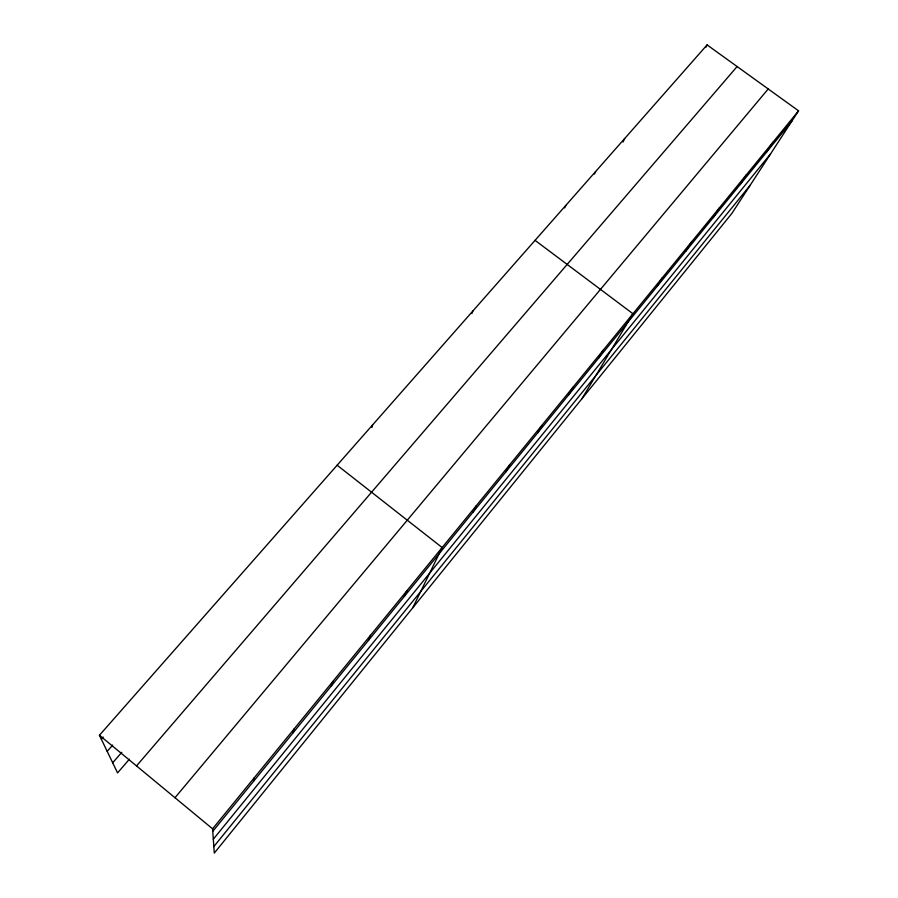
<?xml version="1.0" encoding="UTF-8"?>
<svg xmlns="http://www.w3.org/2000/svg" width="898" height="898" viewBox="0 0 898 898"><rect width="100%" height="100%" fill="white"/><g stroke="black" fill="none" stroke-linecap="round" stroke-linejoin="round"><path stroke-width="1.35" d="M253.584 781.26L254.033 778.05M371.929 427.47L372.591 424.934M293.096 732.813L294.117 728.929M331.351 685.892L332.911 681.391M471.955 313.514L472.864 311.011M368.404 640.454L370.481 635.369M564.707 207.898L565.762 205.474M594.476 174.055L595.599 171.563M404.325 596.407L406.873 590.772M623.032 142.007L624.626 138.584M412.732 607.834L442.153 547.556L337.132 465.22M705.862 47.325L707.096 44.9L798.558 110.836L731.859 213.432L214.285 853.1L212.59 828.82L798.558 110.836M472.943 512.253L476.355 505.641M505.742 472.034L509.548 464.973M537.588 432.971L541.752 425.495M568.524 395.03L573.036 387.173M598.584 358.167L603.422 349.939M581.882 398.802L632.955 313.75L535.051 240.35M657.089 286.417L662.533 277.516M685.556 251.507L691.269 242.303M713.236 217.563L719.208 208.067M740.165 184.528L746.384 174.773M766.376 152.379L772.83 142.367M213.32 839.215L770.574 153.884M213.825 846.59L750.223 185.201M212.77 831.324L791.901 121.084M174.987 797.727L768.217 88.958M136.518 765.915L737.112 66.542M129.413 759.18L117.559 772.909L99.442 735.26L707.096 44.9M112.688 762.795L121.78 752.322M107.188 751.368L112.665 745.093M101.306 739.133L103.135 737.045M99.442 735.26L212.59 828.82"/></g></svg>
